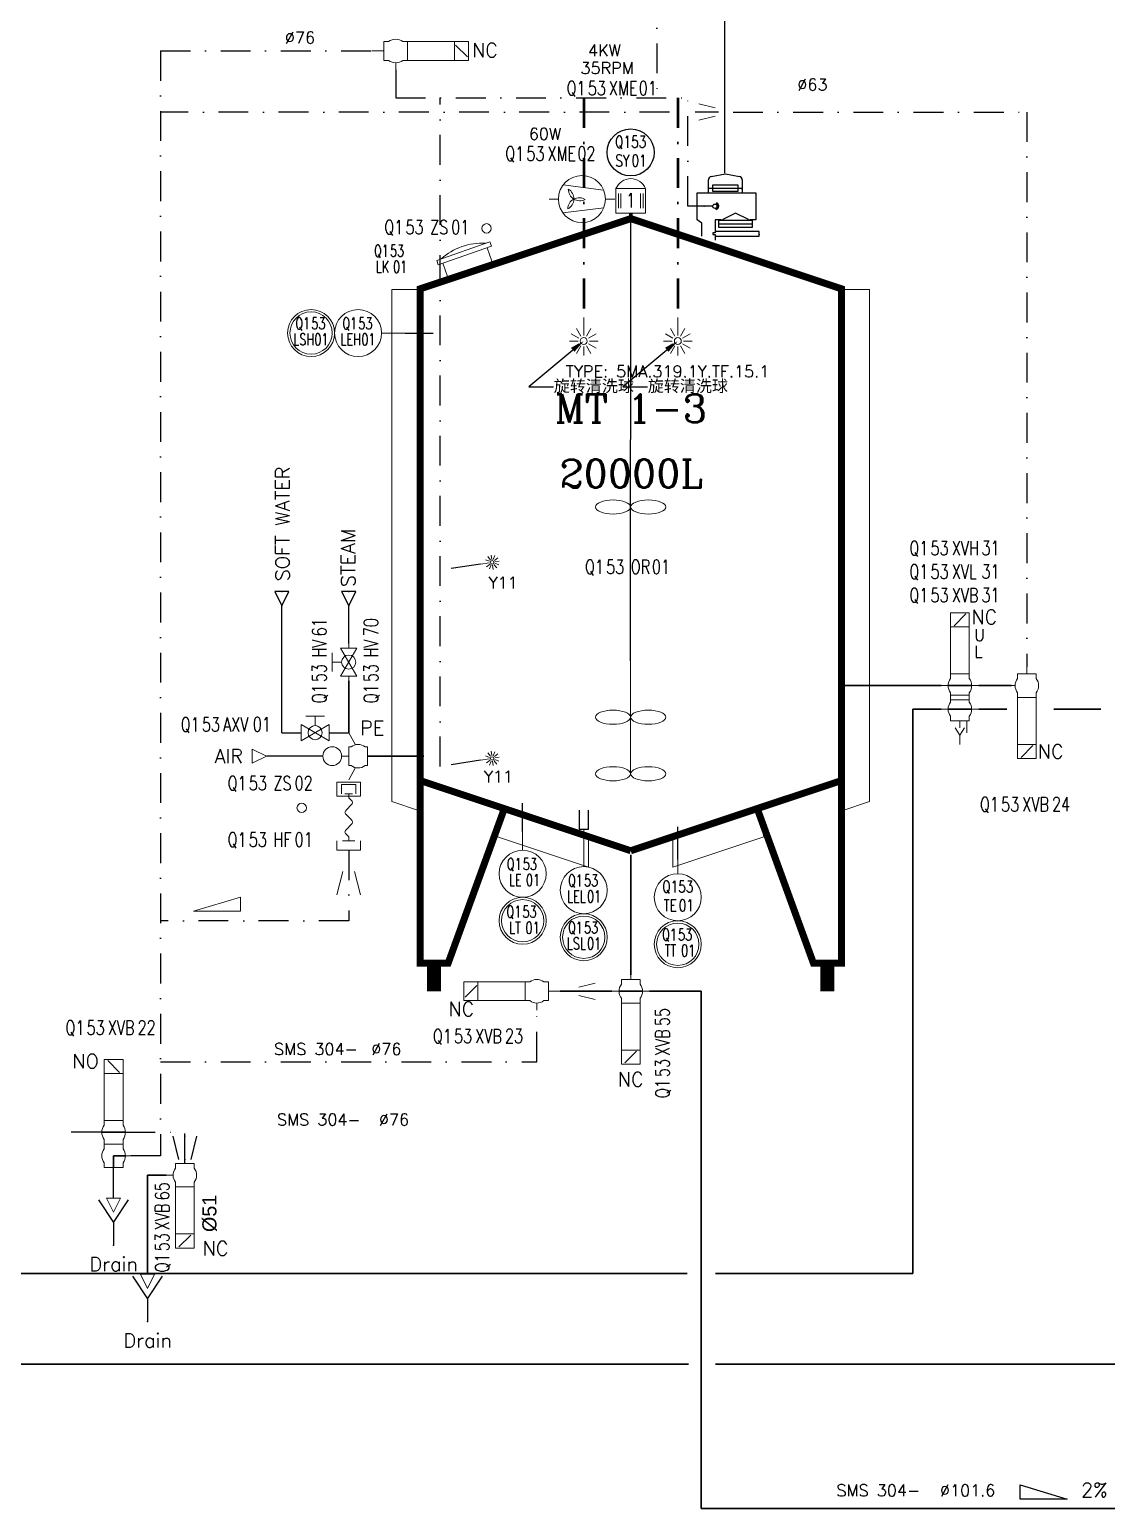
# Model space of a CAD drawing. Header units: inches. Extents: x 14562 to 16152, y 23695 to 24906.
# Drawn here: x 15173.7 to 15402.8, y 24360.1 to 24674.7 of the extents above; entities that cross this region are included whole.
import ezdxf
from ezdxf import colors
from ezdxf.entities.mleader import LeaderData, LeaderLine
from ezdxf.enums import TextEntityAlignment as Align
from ezdxf.math import Vec2, Vec3

# ---------------------------------------------------------------- set-up
doc = ezdxf.new("R2010")
doc.units = ezdxf.units.IN
doc.header["$MEASUREMENT"] = 0
doc.linetypes.add('DASHDOT2', pattern=[12.7, 6.35, -3.175, 0, -3.175])
for name, color, linetype, lineweight in [('15 Pipe Drain', 32, 'Continuous', 30), ('17 Pipe CIP', 4, 'DASHDOT2', 50), ('19 Pipe Process', 30, 'Continuous', 30), ('31 Equipment', 7, 'Continuous', 9), ('33 Instruments Labels', 7, 'Continuous', 9), ('43 TXT English', 7, 'Continuous', 9)]:
    doc.layers.add(name, color=color, linetype=linetype, lineweight=lineweight)
for name, color, linetype in [('CUVERIE', 7, 'Continuous'), ('DIAMETRE', 7, 'Continuous'), ('MATERIEL-DIVERS', 7, 'Continuous'), ('POMPES-PROCESS', 7, 'Continuous'), ('REPERES', 7, 'Continuous'), ('techn-data', 7, 'Continuous'), ('TEXTE', 7, 'Continuous'), ('TEXTES', 7, 'Continuous'), ('TUYAUTERIE-AIR INSTRUMENT', 3, 'Continuous'), ('TUYAUTERIE-EAU', 5, 'Continuous'), ('TUYAUTERIE-EGOUT', 32, 'Continuous'), ('TUYAUTERIE-GAZ', 3, 'Continuous'), ('TUYAUTERIE-NEP', 4, 'DASHDOT2'), ('TUYAUTERIE-VAPEUR', 6, 'Continuous'), ('TXT_FR', 7, 'Continuous'), ('VANNES', 7, 'Continuous')]:
    doc.layers.add(name, color=color, linetype=linetype)
doc.layers.get('REPERES').off()
doc.styles.add('ROMANC', font='romanc')
doc.styles.add('ROMANS', font='ROMANS.SHX')
doc.styles.add('ROMANT', font='romant')
doc.styles.get("Standard").update_dxf_attribs({"font": 'arial.ttf'})

# ---------------------------------------------------------------- blocks, each defined once
blk = doc.blocks.new('PENTE-G')
at = {"layer": 'MATERIEL-DIVERS'}
blk.add_lwpolyline([(-5, 2), (5, 2), (5, 5), (-5, 2)], dxfattribs=at)
blk = doc.blocks.new('EGOUT')
at = {"color": 7}
for p, q in [((-3.2, 9.61), (0, 4.81)), ((0, 4.81), (3.2, 9.61)), ((0, 4.81), (0, 0))]:
    blk.add_line(p, q, dxfattribs=at)
at = {"color": 7, "extrusion": (0, -1, 0)}
blk.add_point((0, 0), dxfattribs=at)
at = {"layer": 'POMPES-PROCESS', "style": 'ROMANS'}
blk.add_attdef('EGOUT', text='', height=3, dxfattribs=at).set_placement((0, -4), align=Align.MIDDLE)
blk = doc.blocks.new('APV-VLV-SSEAT-SW44-4')
at = {"layer": '31 Equipment', "ltscale": 38}
for p, q in [((1.25, 20.25), (-1.25, 17.75)), ((-2, 7.5), (-2, 6.5)), ((2, 7.5), (2, 6.5)), ((-4, 5), (-2.5, 5)), ((-2, 2.5), (-2, 3.5)), ((2, 2.5), (2, 3.5)), ((-2.5, 0), (-4, 0)), ((-2, 2.5), (2, 2.5)), ((-2, 2.5), (-2, 1.5)), ((2, 2.5), (2, 1.5)), ((-2, -1.5), (-2, -2.5)), ((-2, -2.5), (2, -2.5)), ((0, -2.5), (0, -5)), ((2, -1.5), (2, -2.5))]:
    blk.add_line(p, q, dxfattribs=at)
at = {"layer": '31 Equipment', "lineweight": 30}
for p, q in [((-2.5, 5), (2.5, 5)), ((-2.5, 0), (0, 0)), ((0, 0), (0, -2.5))]:
    blk.add_line(p, q, dxfattribs=at)
at = {"layer": '31 Equipment'}
blk.add_line((2.5, 5), (4, 5), dxfattribs=at)
at = {"layer": '31 Equipment', "ltscale": 38}
for points in [[(-2, 17.5), (2, 17.5), (2, 20.5), (-2, 20.5)], [(-2, 7.5), (2, 7.5), (2, 17.5), (-2, 17.5)]]:
    blk.add_lwpolyline(points, close=True, dxfattribs=at)
for centre, start, end in [((0, 5), 143.1301, 216.8699), ((0, 5), 323.1301, 36.8699), ((0, 0), 143.1301, 216.8699), ((0, 0), 323.1301, 36.8699)]:
    blk.add_arc(centre, 2.5, start, end, dxfattribs=at)
blk = doc.blocks.new('APV-SIGN-ARW-FLOW-1')
at = {"layer": '31 Equipment'}
for p, q in [((-1.5, -1.5), (-1.5, 1.5)), ((-1.5, 1.5), (1.5, 0)), ((1.5, 0), (-1.5, -1.5))]:
    blk.add_line(p, q, dxfattribs=at)
blk = doc.blocks.new('APV-TNK-GEN-11')
at = {"layer": '31 Equipment', "color": 7}
for points, const_width in [([(-14.94, 21.58), (-21.58, 3.32), (-24.9, 3.32), (-24.9, 83), (0, 91.3), (24.9, 83), (24.9, 3.32), (21.58, 3.32), (14.94, 21.58)], 0.83), ([(-24.9, 24.9), (0, 16.6)], 0.83), ([(24.9, 24.9), (0, 16.6)], 0.83), ([(-23.24, 3.32), (-23.24, 0)], 1.66), ([(23.24, 3.32), (23.24, 0)], 1.66)]:
    blk.add_lwpolyline(points, dxfattribs=dict(at, const_width=const_width))
at = {"layer": '31 Equipment', "ltscale": 38}
blk.add_point((0, 16), dxfattribs=at)
blk = doc.blocks.new('APV-TNK-INSULAT-12')
at = {"layer": '31 Equipment', "color": 7}
for p, q in [((-24.95, 67), (-28.22, 67)), ((-28.22, 67), (-28.22, 6.51)), ((24.95, 67), (28.22, 67)), ((28.22, 67), (28.22, 6.51)), ((-28.22, 6.51), (-24.95, 5.42)), ((28.22, 6.51), (24.95, 5.42)), ((-15.74, 2.35), (-4.98, -1.24)), ((-4.98, -1.24), (-4.98, 2.26)), ((15.74, 2.35), (4.98, -1.24)), ((4.98, -1.24), (4.98, 2.26))]:
    blk.add_line(p, q, dxfattribs=at)
at = {"layer": '31 Equipment'}
for p, q in [((-24.95, 5.42), (-24.95, 67)), ((24.95, 5.42), (24.95, 67)), ((-15.74, 2.35), (-14.94, 5.58)), ((-14.94, 5.58), (-4.98, 2.26)), ((14.94, 5.58), (4.98, 2.26)), ((15.74, 2.35), (14.94, 5.58))]:
    blk.add_line(p, q, dxfattribs=at)
at = {"layer": '31 Equipment', "ltscale": 38}
blk.add_point((0, 0), dxfattribs=at)
blk = doc.blocks.new('APV-INS-M-L-LE2')
at = {"layer": '31 Equipment', "color": 7}
blk.add_line((5, 0), (13, 0), dxfattribs=at)
at = {"layer": '31 Equipment', "lineweight": 25}
blk.add_lwpolyline([(17, 1), (13, 1), (13, 0), (13, -1), (17, -1)], dxfattribs=at)
at = {"layer": '31 Equipment', "color": 7}
blk.add_circle((0, 0), 5, dxfattribs=at)
at = {"layer": '33 Instruments Labels', "style": 'ROMANS', "width": 0.8}
blk.add_attdef('LE?', text='', height=3, dxfattribs=at).set_placement((0, 0), align=Align.MIDDLE)
blk = doc.blocks.new('APV-INS-F-L-LS')
at = {"layer": '31 Equipment'}
for radius in [5, 4.5]:
    blk.add_circle((0, 0), radius, dxfattribs=at)
at = {"layer": '33 Instruments Labels', "style": 'ROMANS', "width": 0.8}
blk.add_attdef('LS?', text='', height=3, dxfattribs=at).set_placement((0, 0), align=Align.MIDDLE)
blk = doc.blocks.new('APV-INS-M-L-TE')
at = {"layer": '31 Equipment', "color": 7}
blk.add_line((0, -5), (0, -10), dxfattribs=at)
blk.add_circle((0, 0), 5, dxfattribs=at)
at = {"layer": '33 Instruments Labels', "style": 'ROMANS', "width": 0.8, "flags": 8}
blk.add_attdef('TE', text='', height=3, dxfattribs=at).set_placement((0, 0), align=Align.MIDDLE)
blk = doc.blocks.new('APV-INS-F-L-TT')
at = {"layer": '31 Equipment'}
for radius in [5, 4.5]:
    blk.add_circle((0, 0), radius, dxfattribs=at)
blk = doc.blocks.new('APV-TNK-ACC-MOT-1')
at = {"layer": '31 Equipment', "color": 7}
for p, q in [((3.15, 6.4), (-3.15, 6.4)), ((-3.15, 6.4), (-3.15, 1.15)), ((3.15, 1.15), (3.15, 6.4)), ((-2.64, 5.35), (-2.64, 2.2)), ((-2.1, 5.35), (-2.1, 2.2)), ((2.1, 5.35), (2.1, 2.2)), ((2.66, 5.35), (2.66, 2.2)), ((-3.15, 1.15), (3.15, 1.15))]:
    blk.add_line(p, q, dxfattribs=at)
blk.add_arc((0, 5.09), 3.41, 22.6199, 157.3801, dxfattribs=at)
at = {"layer": '31 Equipment', "ltscale": 38}
blk.add_point((0, 0), dxfattribs=at)
at = {"layer": '31 Equipment', "color": 7}
blk.add_trace([(-0.39, 0), (0.39, 0), (-0.39, 1.15), (0.39, 1.15)], dxfattribs=at)
at = {"layer": '31 Equipment', "style": 'ROMANT', "width": 0.8}
blk.add_text('1', height=3, dxfattribs=at).set_placement((0, 3.89), align=Align.MIDDLE)
blk = doc.blocks.new('APV-INS-M-L-LE1')
at = {"layer": '31 Equipment', "color": 7}
blk.add_line((0, -5), (0, -10), dxfattribs=at)
blk.add_circle((0, 0), 5, dxfattribs=at)
blk = doc.blocks.new('APV-TNK-ACC-MANHOLE-1')
at = {"layer": '31 Equipment'}
for p, q in [((-6, 3), (-6, 4)), ((-6, 4), (6, 4)), ((6, 3), (6, 4)), ((-6, 3), (6, 3)), ((-5, 0), (-5, 3)), ((5, 3), (5, 0))]:
    blk.add_line(p, q, dxfattribs=at)
blk.add_arc((0, -8), 13, 67.3801, 112.6199, dxfattribs=at)
blk = doc.blocks.new('APV-INS-POS-GEN-1')
at = {"layer": '31 Equipment', "color": 5}
blk.add_circle((0, 0), 1, dxfattribs=at)
blk = doc.blocks.new('APV-TNK-ACC-AGIT-1')
at = {"layer": '31 Equipment'}
blk.add_line((0, 0), (0, -8), dxfattribs=at)
for centre in [(-2.5, -8), (2.5, -8)]:
    blk.add_ellipse(centre, major_axis=(-2.5, 0), ratio=0.4, dxfattribs=at)
blk = doc.blocks.new('APV-FTG-CONX-QUICK-1')
at = {"layer": '31 Equipment'}
for p, q in [((-0.5, 2.5), (2.5, 2.5)), ((-0.5, -2.5), (-0.5, 2.5)), ((0, 1.5), (2, 1.5)), ((0, 0.83), (0, -0.83)), ((2, 1.5), (2, -1.5)), ((2.5, 2.5), (2.5, -2.5)), ((2.5, -2.5), (-0.5, -2.5)), ((0, -0.83), (0, -0.83)), ((2, -1.5), (0, -1.5))]:
    blk.add_line(p, q, dxfattribs=at)
blk = doc.blocks.new('APV-FTG-CONX-HOSE-1')
at = {"layer": '31 Equipment'}
for p, q in [((-4.17, 0), (-5, 0)), ((4.17, 0), (5, 0))]:
    blk.add_line(p, q, dxfattribs=at)
for points in [[(-4.17, 0), (-3.63, 0.5), (-3.42, 0.71), (-3.13, 0.79), (-2.83, 0.71), (-2.58, 0.5), (-1.54, -0.5), (-1.33, -0.71), (-1.04, -0.79), (-0.75, -0.71), (-0.5, -0.5), (0, 0)], [(0, 0), (0.54, 0.5), (0.75, 0.71), (1.04, 0.79), (1.33, 0.71), (1.58, 0.5), (2.62, -0.5), (2.83, -0.71), (3.12, -0.79), (3.42, -0.71), (3.67, -0.5), (4.17, 0)]]:
    blk.add_lwpolyline(points, dxfattribs=at)
blk = doc.blocks.new('APV-FTG-CONX-SCREWED-1')
at = {"layer": '31 Equipment'}
for p, q in [((0, 2.5), (2, 2.5)), ((0, 1.33), (0, -1.33)), ((2, 2.5), (2, -2.5)), ((0, -1.33), (0, -1.33)), ((2, -2.5), (0, -2.5))]:
    blk.add_line(p, q, dxfattribs=at)
blk = doc.blocks.new('APV-FCE-GEN-REDCON-1')
at = {"layer": '31 Equipment', "color": 7}
for p, q in [((-2.5, 2.5), (2.5, 1.25)), ((2.5, 1.25), (2.5, 1.25)), ((2.5, -1.25), (-2.5, -2.5))]:
    blk.add_line(p, q, dxfattribs=at)
blk = doc.blocks.new('APV-SIGN-FLOW-SLOPE-1')
at = {"layer": '31 Equipment'}
blk.add_lwpolyline([(-5, 2), (5, 2), (5, 5), (-5, 2)], dxfattribs=at)
at = {"layer": '31 Equipment', "style": 'ROMANS'}
blk.add_attdef('%', text='', height=2, rotation=16.6992, dxfattribs=at).set_placement((-0.64, 4.87), align=Align.MIDDLE)
blk = doc.blocks.new('APV-INS-F-L-LT')
at = {"layer": '31 Equipment'}
for radius in [5, 4.5]:
    blk.add_circle((0, 0), radius, dxfattribs=at)
blk = doc.blocks.new('SPB')
at = {"color": 7}
for p, q in [((0, -6), (0, 0)), ((-2.598, -9), (-1.302, -8.25)), ((-2.124, -9.624), (-1.062, -8.562)), ((-1.5, -10.098), (-0.75, -8.802)), ((-0.774, -10.398), (-0.39, -8.952)), ((0, -10.5), (0, -9)), ((0.774, -10.398), (0.39, -8.952)), ((1.5, -10.098), (0.75, -8.802)), ((2.124, -9.624), (1.062, -8.562)), ((2.598, -9), (1.302, -8.25))]:
    blk.add_line(p, q, dxfattribs=at)
blk.add_circle((0, -7.5), 1.5, dxfattribs=at)
at = {"color": 7, "extrusion": (0, 1, 0)}
blk.add_point((0, 0), dxfattribs=at)
blk = doc.blocks.new('GOAVEC')
at = {"layer": 'MATERIEL-DIVERS'}
for p, q in [((0, 8.4), (0, 10.68)), ((0.48, 11.27), (3, 11.77)), ((3, 11.77), (5.52, 11.27)), ((6, 10.68), (6, 8.4)), ((-2, 8.4), (8.4, 8.4)), ((-2, 3.6), (-2, 8.4)), ((0, 9.21), (6, 9.21)), ((5.28, 9.71), (0.72, 9.71)), ((0.72, 9.71), (0.72, 8.7)), ((0.72, 8.7), (5.28, 8.7)), ((5.28, 8.7), (5.28, 9.71)), ((8.4, 8.4), (8.4, 3.6)), ((-0.74, 6), (-2.03, 6)), ((-1.2, 3), (-2, 3.6)), ((-1.2, 0.7), (-1.2, 3)), ((2.26, 3.6), (1.2, 3.6)), ((1.2, 3.6), (1.2, 1.27)), ((1.8, 3.49), (1.8, 2.29)), ((7.8, 3.49), (1.8, 3.49)), ((1.8, 2.89), (7.8, 2.89)), ((4.8, 4.8), (2.53, 3.66)), ((7.07, 3.66), (4.8, 4.8)), ((8.4, 3.6), (7.34, 3.6)), ((7.8, 2.29), (7.8, 3.49)), ((0.76, 1.27), (0.76, 1.01)), ((1.2, 1.27), (0.76, 1.27)), ((0.76, 1.01), (1.2, 1.01)), ((9, 1.52), (1.19, 1.52)), ((1.19, 1.01), (1.19, 0.72)), ((1.19, 0.72), (9, 0.72)), ((1.2, 1.01), (1.2, 0)), ((1.8, 2.29), (7.8, 2.29)), ((9, 0.72), (9, 1.52))]:
    blk.add_line(p, q, dxfattribs=at)
for centre, start, end in [((0.6, 10.68), 101.3099, 180), ((5.4, 10.68), 0, 78.6901), ((2.26, 4.2), 270, 296.5651), ((7.34, 4.2), 243.4349, 270)]:
    blk.add_arc(centre, 0.6, start, end, dxfattribs=at)
at = {"layer": 'MATERIEL-DIVERS', "color": 7, "extrusion": (1, 0, 0)}
for p in [(6, 9), (9, 1)]:
    blk.add_point(p, dxfattribs=at)
at = {"layer": 'MATERIEL-DIVERS', "color": 2}
for p in [(6, 9), (-2, 6), (9, 1)]:
    blk.add_point(p, dxfattribs=at)
at = {"layer": 'MATERIEL-DIVERS', "color": 7, "extrusion": (-1, 0, 0)}
blk.add_point((-2, 6), dxfattribs=at)
at = {"layer": 'MATERIEL-DIVERS', "xscale": 0.2499010929244832, "yscale": 0.2499010929244832, "zscale": 0.2499010929244832, "rotation": 90}
blk.add_blockref('SPB', (-0.74, 6), dxfattribs=at)
blk = doc.blocks.new('INSTR-M-L-SY')
at = {"layer": 'MATERIEL-DIVERS', "color": 7}
blk.add_circle((0, 0), 5, dxfattribs=at)
blk = doc.blocks.new('APV-VLV-SSEAT-SW42-3')
at = {"layer": '31 Equipment', "ltscale": 38}
for p, q in [((1.25, 15.25), (-1.25, 12.75)), ((-2, 2.5), (-2, 1.5)), ((2, 2.5), (2, 1.5)), ((-2, -2.5), (-2, -1.5)), ((2, -2.5), (-2, -2.5)), ((-2, -2.5), (2, -2.5)), ((0, -2.5), (0, -5)), ((2, -2.5), (2, -1.5))]:
    blk.add_line(p, q, dxfattribs=at)
at = {"layer": '31 Equipment'}
for p, q in [((-4, 0), (-2.5, 0)), ((2.5, 0), (4, 0))]:
    blk.add_line(p, q, dxfattribs=at)
at = {"layer": '31 Equipment', "lineweight": 30}
blk.add_line((2.5, 0), (-2.5, 0), dxfattribs=at)
at = {"layer": '31 Equipment', "ltscale": 38}
for points in [[(-2, 12.5), (2, 12.5), (2, 15.5), (-2, 15.5)], [(-2, 2.5), (2, 2.5), (2, 12.5), (-2, 12.5)]]:
    blk.add_lwpolyline(points, close=True, dxfattribs=at)
for start, end in [(143.1301, 216.8699), (323.1301, 36.8699)]:
    blk.add_arc((0, 0), 2.5, start, end, dxfattribs=at)
blk = doc.blocks.new('APV-VLV-SSEAT-SW41-3')
at = {"layer": '31 Equipment', "ltscale": 38}
for p, q in [((1.25, 15.25), (-1.25, 12.75)), ((-2, 2.5), (-2, 1.5)), ((2, 2.5), (2, 1.5)), ((2.5, 0), (4, 0)), ((-2, -2.5), (-2, -1.5)), ((2, -2.5), (-2, -2.5)), ((-2, -2.5), (2, -2.5)), ((0, -2.5), (0, -5)), ((2, -2.5), (2, -1.5))]:
    blk.add_line(p, q, dxfattribs=at)
for points in [[(-2, 12.5), (2, 12.5), (2, 15.5), (-2, 15.5)], [(-2, 2.5), (2, 2.5), (2, 12.5), (-2, 12.5)]]:
    blk.add_lwpolyline(points, close=True, dxfattribs=at)
for start, end in [(143.1301, 216.8699), (323.1301, 36.8699)]:
    blk.add_arc((0, 0), 2.5, start, end, dxfattribs=at)
blk = doc.blocks.new('APV-VLV-SAMPL-PRD20-2')
at = {"layer": '31 Equipment', "ltscale": 38}
for p, q in [((-2.54, 2.44), (-4, 5)), ((-4, 0), (-5.5, 0)), ((-4, 2), (-3.5, 2)), ((-4, 2), (-4, -2)), ((0, 2), (-0.5, 2)), ((0, 2), (0, -2)), ((0, -2), (0, 2)), ((-4, -2), (-3.5, -2)), ((-2.54, -2.44), (-4, -5)), ((0, -2), (-0.5, -2))]:
    blk.add_line(p, q, dxfattribs=at)
at = {"layer": '31 Equipment'}
blk.add_circle((-7.5, 0), 2, dxfattribs=at)
at = {"layer": '31 Equipment', "ltscale": 38}
for start, end in [(53.1301, 126.8699), (233.1301, 306.8699)]:
    blk.add_arc((-2, 0), 2.5, start, end, dxfattribs=at)
blk = doc.blocks.new('APV-VLV-DSEAT-DA34-3')
at = {"layer": '31 Equipment', "ltscale": 38}
for p, q in [((1.25, 20.25), (-1.25, 17.75)), ((-2, 7.5), (-2, 6.5)), ((2, 7.5), (2, 6.5)), ((-4, 5), (-2.5, 5)), ((-2, 3), (-2, 3.5)), ((2, 3), (2, 3.5)), ((4, 5), (2.5, 5)), ((-2, 2), (-2, 1.5)), ((2, 2), (2, 1.5)), ((-4, 0), (-2.5, 0)), ((-2, -2.5), (-2, -1.5)), ((-2, -2.5), (2, -2.5)), ((0, -2.5), (0, -4)), ((1.5, -2.5), (1.5, -5)), ((2, -2.5), (2, -1.5)), ((2.5, 0), (4, 0)), ((0, -5.5), (-1, -4)), ((1, -4), (0, -5.5)), ((0, -5.5), (0, -7.5))]:
    blk.add_line(p, q, dxfattribs=at)
at = {"layer": '31 Equipment', "lineweight": 30}
for p, q in [((-2.5, 5), (2.5, 5)), ((-2.5, 0), (2.5, 0))]:
    blk.add_line(p, q, dxfattribs=at)
at = {"layer": '31 Equipment', "ltscale": 38}
for points in [[(-2, 17.5), (2, 17.5), (2, 20.5), (-2, 20.5)], [(-2, 7.5), (2, 7.5), (2, 17.5), (-2, 17.5)], [(-2, 3), (2, 3), (2, 2), (-2, 2)]]:
    blk.add_lwpolyline(points, close=True, dxfattribs=at)
for centre, start, end in [((0, 5), 143.1301, 216.8699), ((0, 5), 323.1301, 36.8699), ((0, 0), 143.1301, 216.8699), ((0, 0), 323.1301, 36.8699)]:
    blk.add_arc(centre, 2.5, start, end, dxfattribs=at)
at = {"layer": '31 Equipment', "style": 'ROMANS', "flags": 8}
for tag, p in [('U', (3, 14.5)), ('L', (3, 11))]:
    blk.add_attdef(tag, p, '', height=2.5, dxfattribs=at)
blk = doc.blocks.new('APV-TNK-ACC-SPRAYBALL-1')
at = {"layer": '31 Equipment'}
for p, q in [((0, -3.81), (0, 0)), ((-0.6, -3.97), (-1.53, -2.35)), ((0.6, -3.97), (1.53, -2.35)), ((-1.19, -5), (-3.05, -5)), ((-1.03, -4.4), (-2.65, -3.47)), ((-1.03, -5.6), (-2.65, -6.53)), ((-0.6, -6.03), (-1.53, -7.65)), ((0, -6.19), (0, -8.05)), ((0.6, -6.03), (1.53, -7.65)), ((1.03, -4.4), (2.65, -3.47)), ((1.03, -5.6), (2.65, -6.53)), ((1.19, -5), (3.05, -5))]:
    blk.add_line(p, q, dxfattribs=at)
blk.add_circle((0, -5), 0.738, dxfattribs=at)
blk = doc.blocks.new('REPINS2')
at = {"layer": 'TEXTES', "style": 'ROMANS', "width": 0.7}
for tag, p in [('ZONE', (-3.35, 0.8)), ('SOUSZONE', (0.05, 0.8)), ('NUM', (0.7, -2.6))]:
    blk.add_attdef(tag, p, '', height=2.5, dxfattribs=at)
blk.add_attdef('ELEMENT', text='', height=2.5, dxfattribs=at).set_placement((-1.56, -2.59), align=Align.CENTER)
blk = doc.blocks.new('REPNORM')
at = {"layer": 'TEXTES', "style": 'ROMANS', "width": 0.75}
for tag, p in [('ZONE', (-9.75, -1.25)), ('SOUSZONE', (-5.25, -1.25)), ('ELEMENT', (0, -1.25)), ('NUM', (4.5, -1.25))]:
    blk.add_attdef(tag, p, '', height=3, dxfattribs=at)
blk = doc.blocks.new('REPINS')
at = {"layer": 'TEXTES', "style": 'ROMANS', "width": 0.75}
for tag, p in [('ZONE', (-3.3, 1)), ('SOUSZONE', (0.1, 1)), ('NUM', (0.2, -3))]:
    blk.add_attdef(tag, p, '', height=2.5, dxfattribs=at)
blk.add_attdef('ELEMENT', text='', height=2.5, dxfattribs=at).set_placement((-0.2, -3), align=Align.RIGHT)
blk = doc.blocks.new('REPNORM1')
at = {"layer": 'TEXTES', "style": 'ROMANS', "width": 0.75}
for tag, p in [('ZONE', (-9.75, -1.25)), ('SOUSZONE', (-5.25, -1.25)), ('ELEMENT', (-0.75, -1.25)), ('NUM', (5.59, -1.22))]:
    blk.add_attdef(tag, p, '', height=3, dxfattribs=at)
blk = doc.blocks.new('CR')
at = {"color": 7}
for p, q in [((-2.5, 2.5), (2.5, 1.25)), ((2.5, 1.25), (2.5, 1.25)), ((2.5, -1.25), (-2.5, -2.5))]:
    blk.add_line(p, q, dxfattribs=at)
at = {"color": 7, "extrusion": (-1, 0, 0)}
blk.add_point((-2.5, 0), dxfattribs=at)
at = {"color": 7, "extrusion": (1, 0, 0)}
blk.add_point((2.5, 0), dxfattribs=at)
blk = doc.blocks.new('APV-PMP-GEN-FAN-1')
at = {"layer": '31 Equipment', "ltscale": 38}
for p, q in [((-5, 0), (-7, 0)), ((5, 0), (7, 0))]:
    blk.add_line(p, q, dxfattribs=at)
at = {"layer": '31 Equipment', "color": 7}
for p, q in [((4.62, 1.91), (-4.01, 2.99)), ((-3.44, 2.92), (-3.44, 2.92)), ((-4.03, -2.96), (4.65, -1.85))]:
    blk.add_line(p, q, dxfattribs=at)
blk.add_circle((0, 0), 5, dxfattribs=at)
for centre, radius, start, end in [((-4.14, 0.04), 2.42, 297.7105, 59.0333), ((-0.6, -2.14), 2.41, 57.3705, 179.0726), ((-0.42, 2.11), 2.48, 179.801, 296.7761)]:
    blk.add_arc(centre, radius, start, end, dxfattribs=at)
blk = doc.blocks.new('FLE23-A')
at = {"color": 7}
for p, q in [((0, 1.5), (-3, 0)), ((-3, 0), (0, -1.5)), ((0, -1.5), (0, 1.5))]:
    blk.add_line(p, q, dxfattribs=at)
at = {"layer": 'MATERIEL-DIVERS', "color": 7, "extrusion": (-1, 0, 0)}
blk.add_point((-3, 0), dxfattribs=at)
at = {"layer": 'MATERIEL-DIVERS', "color": 2}
for p in [(-3, 0), (0, 0)]:
    blk.add_point(p, dxfattribs=at)
at = {"layer": 'MATERIEL-DIVERS', "color": 7, "extrusion": (1, 0, 0)}
blk.add_point((0, 0), dxfattribs=at)
blk = doc.blocks.new('APV-VLVM-BALL-KHV+MF-1')
at = {"layer": '31 Equipment'}
for p, q in [((-2, 3.5), (2, 3.5)), ((0, 1.5), (0, 3.5)), ((-3, 1.734), (-3, -1.734)), ((-3, -1.734), (3, 1.734)), ((3, -1.734), (-3, 1.734)), ((3, 1.734), (3, -1.734))]:
    blk.add_line(p, q, dxfattribs=at)
at = {"layer": '31 Equipment', "ltscale": 38}
for p, q in [((-3, 0), (-4, 0)), ((3, 0), (4, 0))]:
    blk.add_line(p, q, dxfattribs=at)
at = {"layer": '31 Equipment'}
blk.add_circle((0, 0), 1.5, dxfattribs=at)

msp = doc.modelspace()

# ---------------------------------------------------------------- linework, layer by layer
at = {"layer": '15 Pipe Drain'}
for q in [(15198.82, 24409.93), (15202.74, 24431.01)]:
    msp.add_line((15198.82, 24431.01), q, dxfattribs=at)
at = {"layer": '17 Pipe CIP'}
for p, q in [((15291.59, 24660.14), (15291.59, 24613.44)), ((15311.59, 24660.14), (15311.59, 24613.44))]:
    msp.add_line(p, q, dxfattribs=at)
at = {"layer": '19 Pipe Process'}
for p, q in [((15241.59, 24525.14), (15241.59, 24536.14)), ((15346.59, 24535.14), (15367.59, 24535.14)), ((15375.59, 24535.14), (15382.59, 24535.14)), ((15361.59, 24530.14), (15361.59, 24410.14)), ((15367.59, 24530.14), (15361.59, 24530.14)), ((15381.59, 24530.14), (15375.59, 24530.14)), ((15400.59, 24530.14), (15391.59, 24530.14)), ((15392.59, 24530.14), (15401.59, 24530.14)), ((15245.59, 24520.14), (15257.59, 24520.14)), ((15301.59, 24499.14), (15301.59, 24473.64)), ((15286.59, 24470.14), (15297.59, 24470.14)), ((15305.59, 24470.14), (15316.59, 24470.14)), ((15316.59, 24470.14), (15316.59, 24360.14)), ((15029.59, 24410.14), (15313.59, 24410.14)), ((15319.59, 24410.14), (15361.59, 24410.14)), ((15029.66, 24390.85), (15313.86, 24390.85)), ((15319.58, 24390.85), (15473.69, 24390.85)), ((15316.59, 24360.14), (15516.59, 24360.14))]:
    msp.add_line(p, q, dxfattribs=at)
at = {"layer": 'CUVERIE'}
for p, q in [((15253.59, 24610.14), (15259.59, 24610.14)), ((15278.59, 24504.14), (15278.59, 24510.14)), ((15311.59, 24498.14), (15311.59, 24505.14))]:
    msp.add_line(p, q, dxfattribs=at)
at = {"layer": 'MATERIEL-DIVERS'}
msp.add_line((15301.56, 24540.43), (15301.59, 24634.48), dxfattribs=at)
at = {"layer": 'TUYAUTERIE-AIR INSTRUMENT'}
msp.add_line((15236.09, 24520.14), (15224.09, 24520.14), dxfattribs=at)
at = {"layer": 'TUYAUTERIE-EAU'}
for p, q in [((15227.38, 24544.14), (15227.38, 24552.14)), ((15227.38, 24525.14), (15227.38, 24544.14)), ((15227.38, 24525.14), (15231.45, 24525.14)), ((15237.45, 24525.14), (15241.59, 24525.14))]:
    msp.add_line(p, q, dxfattribs=at)
at = {"layer": 'TUYAUTERIE-EGOUT'}
msp.add_line((15191.59, 24426.14), (15191.59, 24432.64), dxfattribs=at)
at = {"layer": 'TUYAUTERIE-GAZ'}
msp.add_line((15321.59, 24644.14), (15321.59, 24716.14), dxfattribs=at)
msp.add_line((15321.59, 24644.14), (15321.59, 24716.14), dxfattribs=at)
at = {"layer": 'TUYAUTERIE-NEP'}
for p, q in [((15307.13, 24710.14), (15307.13, 24660.14)), ((15201.59, 24670.14), (15201.59, 24435.14)), ((15201.59, 24670.14), (15246.59, 24670.14)), ((15251.59, 24666.14), (15251.59, 24660.14)), ((15251.59, 24660.14), (15313.69, 24660.14)), ((15261.07, 24517.95), (15261.07, 24660.14)), ((15313.69, 24637.14), (15313.69, 24660.14)), ((15309.82, 24657.14), (15201.59, 24657.14)), ((15320.25, 24657.14), (15315.29, 24657.14)), ((15323.35, 24657.14), (15385.84, 24657.14)), ((15385.84, 24657.14), (15385.84, 24539.14)), ((15315.59, 24637.14), (15313.69, 24637.14)), ((15269.64, 24561), (15261.07, 24559.67)), ((15269.64, 24519.28), (15261.07, 24517.95)), ((15241.59, 24500.14), (15241.59, 24485.14)), ((15241.59, 24485.14), (15201.59, 24485.14)), ((15281.59, 24455.14), (15281.59, 24466.14)), ((15201.59, 24455.14), (15281.59, 24455.14)), ((15188.94, 24440.14), (15181.11, 24440.14)), ((15194.09, 24440.14), (15206.74, 24440.14)), ((15206.74, 24433.51), (15206.74, 24440.14)), ((15201.59, 24435.14), (15194.59, 24435.14))]:
    msp.add_line(p, q, dxfattribs=at)
at = {"layer": 'TUYAUTERIE-VAPEUR'}
msp.add_line((15241.59, 24544.14), (15241.59, 24552.14), dxfattribs=at)

# ---------------------------------------------------------------- block references
at = {"layer": '17 Pipe CIP', "xscale": -0.5, "yscale": 0.5, "rotation": 98.82907370450727}
for p in [(15269.64, 24561), (15269.64, 24519.28)]:
    msp.add_blockref('APV-TNK-ACC-SPRAYBALL-1', p, dxfattribs=at)
at = {"layer": '31 Equipment'}
for p in [(15291.59, 24613.44), (15311.59, 24613.44)]:
    msp.add_blockref('APV-TNK-ACC-SPRAYBALL-1', p, dxfattribs=at)
at = {"layer": '33 Instruments Labels'}
for name, p in [('INSTR-M-L-SY', (15301.56, 24648.56)), ('APV-INS-POS-GEN-1', (15270.91, 24632.41)), ('APV-INS-F-L-LS', (15233.59, 24610.14)), ('APV-INS-POS-GEN-1', (15231.59, 24509.14)), ('APV-INS-F-L-LT', (15278.59, 24485.14)), ('APV-INS-F-L-TT', (15311.59, 24480.14))]:
    msp.add_blockref(name, p, dxfattribs=at)
for name, p, rotation in [('APV-INS-M-L-LE1', (15243.59, 24610.14), 90), ('APV-INS-M-L-LE2', (15291.59, 24491.64), 90), ('APV-INS-M-L-LE1', (15278.59, 24495.14), 180), ('APV-INS-M-L-TE', (15311.59, 24490.14), 180), ('APV-INS-F-L-LS', (15291.59, 24481.64), 270)]:
    msp.add_blockref(name, p, dxfattribs=dict(at, rotation=rotation))
at = {"layer": '33 Instruments Labels', "xscale": -1.5, "yscale": 1.5, "zscale": 1.5}
for p in [(15301.56, 24585.14), (15301.56, 24540.43), (15301.56, 24528.39)]:
    msp.add_blockref('APV-TNK-ACC-AGIT-1', p, dxfattribs=at)
at = {"layer": 'CUVERIE'}
msp.add_blockref('APV-TNK-ACC-MOT-1', (15301.59, 24634.48), dxfattribs=at)
for name, p, xscale, yscale, zscale in [('GOAVEC', (15318.11, 24629.91), 1.199999999999999, 1.199999999999999, 1.199999999999999), ('APV-TNK-GEN-11', (15301.59, 24470.14), 1.8, 1.8, 1.8), ('APV-TNK-INSULAT-12', (15301.59, 24498.78), 1.8, 1.8, 1.8)]:
    msp.add_blockref(name, p, dxfattribs=dict(at, xscale=xscale, yscale=yscale, zscale=zscale))
at = {"layer": 'CUVERIE', "rotation": 19.38190026969543}
msp.add_blockref('APV-TNK-ACC-MANHOLE-1', (15267.3, 24623.8), dxfattribs=at)
at = {"layer": 'MATERIEL-DIVERS', "xscale": -0.7, "yscale": 0.7, "zscale": 0.7, "rotation": 180}
msp.add_blockref('APV-FCE-GEN-REDCON-1', (15317.81, 24657.14), dxfattribs=at)
at = {"layer": 'MATERIEL-DIVERS'}
for name, p in [('APV-PMP-GEN-FAN-1', (15291.2, 24638.64)), ('APV-SIGN-FLOW-SLOPE-1', (15213.59, 24485.14))]:
    msp.add_blockref(name, p, dxfattribs=at)
for name, p, rotation in [('FLE23-A', (15227.38, 24555.14), 90), ('FLE23-A', (15241.59, 24555.14), 90), ('APV-FTG-CONX-QUICK-1', (15241.59, 24512.14), 90), ('APV-FTG-CONX-HOSE-1', (15241.59, 24507.14), 90), ('APV-FTG-CONX-SCREWED-1', (15241.59, 24502.14), 270), ('APV-FCE-GEN-REDCON-1', (15241.59, 24493.14), 90), ('CR', (15206.74, 24436.83), 270), ('APV-SIGN-ARW-FLOW-1', (15191.59, 24424.64), 270), ('APV-SIGN-ARW-FLOW-1', (15198.82, 24408.43), 270)]:
    msp.add_blockref(name, p, dxfattribs=dict(at, rotation=rotation))
at = {"layer": 'MATERIEL-DIVERS', "xscale": -0.7, "yscale": 0.7, "zscale": 0.7}
msp.add_blockref('APV-FCE-GEN-REDCON-1', (15292.28, 24470.14), dxfattribs=at)
at = {"layer": 'MATERIEL-DIVERS'}
for p in [(15191.59, 24416.14), (15198.82, 24399.93)]:
    msp.add_blockref('EGOUT', p, dxfattribs=at).add_auto_attribs({'EGOUT': 'Drain'})
at = {"layer": 'MATERIEL-DIVERS', "xscale": -1}
msp.add_blockref('PENTE-G', (15389.41, 24360.14), dxfattribs=at)
at = {"layer": 'REPERES'}
for name, p, values in [('REPNORM1', (15297.69, 24661.96), {'ZONE': 'Q1', 'SOUSZONE': '53', 'ELEMENT': 'XME', 'NUM': '01'}), ('REPINS', (15301.56, 24648.56), {'ZONE': 'Q1', 'SOUSZONE': '53', 'ELEMENT': 'SY', 'NUM': '01'}), ('REPNORM1', (15284.63, 24648.05), {'ZONE': 'Q1', 'SOUSZONE': '53', 'ELEMENT': 'XME', 'NUM': '02'}), ('REPNORM', (15258.91, 24632.41), {'ZONE': 'Q1', 'SOUSZONE': '53', 'ELEMENT': 'ZS', 'NUM': '01'}), ('REPINS2', (15250.32, 24625.58), {'ZONE': 'Q1', 'SOUSZONE': '53', 'NUM': '01', 'ELEMENT': 'LK'}), ('REPINS2', (15233.59, 24610.14), {'ZONE': 'Q1', 'SOUSZONE': '53', 'NUM': '01', 'ELEMENT': 'LSH'}), ('REPINS2', (15243.59, 24610.14), {'ZONE': 'Q1', 'SOUSZONE': '53', 'NUM': '01', 'ELEMENT': 'LEH'}), ('REPNORM1', (15370.59, 24564.14), {'ZONE': 'Q1', 'SOUSZONE': '53', 'ELEMENT': 'XVH', 'NUM': '31'}), ('REPNORM', (15301.59, 24560.14), {'ZONE': 'Q1', 'SOUSZONE': '53', 'ELEMENT': 'OR', 'NUM': '01'}), ('REPNORM1', (15370.59, 24554.14), {'ZONE': 'Q1', 'SOUSZONE': '53', 'ELEMENT': 'XVB', 'NUM': '31'}), ('REPNORM1', (15215.61, 24526.64), {'ZONE': 'Q1', 'SOUSZONE': '53', 'ELEMENT': 'AXV', 'NUM': '01'}), ('REPNORM', (15225.59, 24514.14), {'ZONE': 'Q1', 'SOUSZONE': '53', 'ELEMENT': 'ZS', 'NUM': '02'}), ('REPNORM1', (15385.59, 24509.64), {'ZONE': 'Q1', 'SOUSZONE': '53', 'ELEMENT': 'XVB', 'NUM': '24'}), ('REPNORM', (15225.59, 24502.14), {'ZONE': 'Q1', 'SOUSZONE': '53', 'ELEMENT': 'HF', 'NUM': '01'}), ('REPINS2', (15278.59, 24495.14), {'ZONE': 'Q1', 'SOUSZONE': '53', 'NUM': '01', 'ELEMENT': 'LE'}), ('REPINS2', (15291.59, 24491.64), {'ZONE': 'Q1', 'SOUSZONE': '53', 'NUM': '01', 'ELEMENT': 'LEL'}), ('REPINS', (15311.59, 24490.14), {'ZONE': 'Q1', 'SOUSZONE': '53', 'ELEMENT': 'TE', 'NUM': '01'}), ('REPINS2', (15278.5, 24485), {'ZONE': 'Q1', 'SOUSZONE': '53', 'NUM': '01', 'ELEMENT': 'LT'}), ('REPINS2', (15291.59, 24481.64), {'ZONE': 'Q1', 'SOUSZONE': '53', 'NUM': '01', 'ELEMENT': 'LSL'}), ('REPINS2', (15311.59, 24480.14), {'ZONE': 'Q1', 'SOUSZONE': '53', 'NUM': '01', 'ELEMENT': 'TT'}), ('REPNORM1', (15191.09, 24462.14), {'ZONE': 'Q1', 'SOUSZONE': '53', 'ELEMENT': 'XVB', 'NUM': '22'}), ('REPNORM1', (15269.24, 24460.35), {'ZONE': 'Q1', 'SOUSZONE': '53', 'ELEMENT': 'XVB', 'NUM': '23'})]:
    msp.add_blockref(name, p, dxfattribs=at).add_auto_attribs(values)
for name, p, rotation, values in [('REPNORM1', (15370.59, 24559.14), 7.601981207739284e-05, {'ZONE': 'Q1', 'SOUSZONE': '53', 'ELEMENT': 'XVL', 'NUM': '31'}), ('REPNORM', (15235.59, 24541.14), 90, {'ZONE': 'Q1', 'SOUSZONE': '53', 'ELEMENT': 'HV', 'NUM': '61'}), ('REPNORM', (15246.59, 24541.14), 90, {'ZONE': 'Q1', 'SOUSZONE': '53', 'ELEMENT': 'HV', 'NUM': '70'}), ('REPNORM1', (15308.59, 24457.14), 90, {'ZONE': 'Q1', 'SOUSZONE': '53', 'ELEMENT': 'XVB', 'NUM': '55'}), ('REPNORM1', (15202.19, 24420.09), 90, {'ZONE': 'Q1', 'SOUSZONE': '53', 'ELEMENT': 'XVB', 'NUM': '65'})]:
    msp.add_blockref(name, p, dxfattribs=dict(at, rotation=rotation)).add_auto_attribs(values)
at = {"layer": 'VANNES'}
for name, p, rotation in [('APV-VLV-SSEAT-SW41-3', (15251.59, 24670.14), 270), ('APV-VLVM-BALL-KHV+MF-1', (15241.59, 24540.14), 90), ('APV-VLV-SSEAT-SW41-3', (15385.84, 24535.14), 180), ('APV-VLV-SSEAT-SW42-3', (15301.59, 24470.14), 180), ('APV-VLV-SSEAT-SW41-3', (15206.74, 24431.01), 180)]:
    msp.add_blockref(name, p, dxfattribs=dict(at, rotation=rotation))
msp.add_blockref('APV-VLV-DSEAT-DA34-3', (15371.59, 24530.14), dxfattribs=at).add_auto_attribs({'U': 'U', 'L': 'L'})
at = {"layer": 'VANNES', "xscale": -1}
for name, p in [('APV-VLVM-BALL-KHV+MF-1', (15234.45, 24525.14)), ('APV-VLV-SSEAT-SW44-4', (15191.59, 24435.14))]:
    msp.add_blockref(name, p, dxfattribs=at)
at = {"layer": 'VANNES'}
msp.add_blockref('APV-VLV-SAMPL-PRD20-2', (15245.59, 24520.14), dxfattribs=at)
at = {"layer": 'VANNES', "xscale": -1}
for name, p, rotation in [('APV-SIGN-ARW-FLOW-1', (15222.59, 24520.14), 180), ('APV-VLV-SSEAT-SW41-3', (15281.59, 24470.14), 90)]:
    msp.add_blockref(name, p, dxfattribs=dict(at, rotation=rotation))

# ---------------------------------------------------------------- texts
at = {"layer": 'DIAMETRE'}
msp.add_text('%%C51', height=3, rotation=90, dxfattribs=at).set_placement((15213.46, 24418.93))
at = {"layer": 'techn-data', "style": 'ROMANS'}
for s, p in [('%%C76', (15231.23, 24672.98)), ('4KW', (15295.96, 24670.25)), ('35RPM', (15296.57, 24666.5)), ('%%C63', (15340.23, 24662.98)), ('60W', (15283.33, 24652.5)), ('TYPE: 5MA.319.1Y.TF.15.1 ', (15310.26, 24601.98)), ('Y11', (15274.43, 24557.05)), ('Y11', (15273.44, 24515.8)), ('SMS 304-', (15234.61, 24457.85)), ('%%C76', (15249.61, 24457.85)), ('SMS 304-', (15235.23, 24442.85)), ('%%C76', (15251.23, 24442.85)), ('SMS 304-', (15354.23, 24363.98)), ('%%C101.6', (15373.23, 24363.98))]:
    msp.add_text(s, height=2.5, dxfattribs=at).set_placement(p, align=Align.MIDDLE_CENTER)
at = {"layer": 'TEXTE', "style": 'ROMANS'}
for s, p in [('SOFT WATER', (15227.5, 24569.56)), ('STEAM', (15241.49, 24562.35))]:
    msp.add_text(s, height=3, rotation=90, dxfattribs=at).set_placement(p, align=Align.MIDDLE)
msp.add_text('AIR', height=3, dxfattribs=at).set_placement((15216.09, 24520.14), align=Align.MIDDLE)
at = {"layer": 'TEXTES', "style": 'ROMANS'}
for s, p in [('NC', (15267.8, 24668.81)), ('NC', (15374.02, 24548.24)), ('NC', (15388.14, 24519.64)), ('NC', (15262.79, 24464.86)), ('NO', (15182.79, 24453.76)), ('NC', (15298.81, 24449.9)), ('NC', (15210.5, 24413.95))]:
    msp.add_text(s, height=3, dxfattribs=at).set_placement(p)
at = {"layer": 'TXT_FR', "style": 'ROMANS'}
for s, p in [('PE', (15246.59, 24526.14)), ('2% mini', (15405.41, 24364.14))]:
    msp.add_text(s, height=3, dxfattribs=at).set_placement(p, align=Align.MIDDLE)
at = {"layer": 'TXT_FR', "char_height": 6, "width": 112.5, "attachment_point": 5, "style": 'ROMANC'}
for s, insert in [('MT 1-3', (15301.59, 24594.14)), ('20000L', (15301.59, 24580.26))]:
    msp.add_mtext(s, dxfattribs=dict(at, insert=insert))

# ---------------------------------------------------------------- leaders
at = {"layer": '43 TXT English', "color": 1}
ml = msp.add_multileader_mtext('Standard', dxfattribs=at)
ml.set_content('{\\fSimSun|b0|i0|c134|p2;旋转清洗球}', color=1)
ml.set_leader_properties()
ml.build(insert=Vec2(0, 0))
ml.multileader.update_dxf_attribs({"dogleg_length": 0.36, "arrow_head_size": 3})
ctx = ml.context
ctx.base_point, ctx.char_height, ctx.arrow_head_size, ctx.landing_gap_size, ctx.plane_origin = Vec3(15285.12, 24598.68), 2.5, 3, 0.09, Vec3(15291.59, 24608.44)
notes = []
notes.append((ctx, [(0, (1, 1, 0), (15279.87, 24598.68), (1, 0), 5.25, [(0, [(15291.59, 24608.44)], 0, [])])]))
ctx.mtext.insert, ctx.mtext.flow_direction = Vec3(15285.21, 24600.13), 5
ml = msp.add_multileader_mtext('Standard', dxfattribs=at)
ml.set_content('{\\fSimSun|b0|i0|c134|p2;旋转清洗球}', color=1)
ml.set_leader_properties()
ml.build(insert=Vec2(0, 0))
ml.multileader.update_dxf_attribs({"dogleg_length": 0.36, "arrow_head_size": 3})
ctx = ml.context
ctx.base_point, ctx.char_height, ctx.arrow_head_size, ctx.landing_gap_size, ctx.plane_origin = Vec3(15305.12, 24598.68), 2.5, 3, 0.09, Vec3(15311.59, 24608.44)
notes.append((ctx, [(0, (1, 1, 0), (15299.87, 24598.68), (1, 0), 5.25, [(0, [(15311.59, 24608.44)], 0, [])])]))
ctx.mtext.insert, ctx.mtext.flow_direction = Vec3(15305.21, 24600.13), 5
for ctx, leaders in notes:
    for number, flags, end, landing, length, lines in leaders:
        leader = LeaderData()
        leader.index, (leader.has_last_leader_line, leader.has_dogleg_vector, leader.attachment_direction) = number, flags
        leader.last_leader_point, leader.dogleg_vector, leader.dogleg_length = Vec3(end), Vec3(landing), length
        for number, points, colour, breaks in lines:
            line = LeaderLine()
            line.index, line.vertices, line.color, line.breaks = number, Vec3.list(points), colors.encode_raw_color(colour), breaks
            leader.lines.append(line)
        ctx.leaders.append(leader)

doc.saveas('drawing.dxf')
